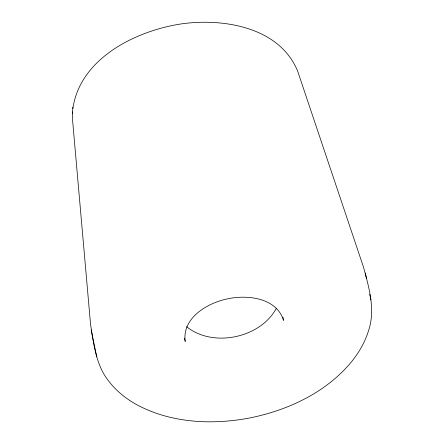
<?xml version="1.0" encoding="UTF-8"?>
<svg xmlns="http://www.w3.org/2000/svg" width="444" height="444" viewBox="0 0 444 444"><rect width="100%" height="100%" fill="white"/><g stroke="black" fill="none" stroke-linecap="round" stroke-linejoin="round"><path stroke-width="0.67" d="M72.344 113.359C76.546 60.095 134.31 31.008 181.307 23.904C223.31 17.899 279.787 27.084 297.719 71.34L363.614 267.482C368.992 287.734 375.58 309.684 368.603 330.458C364.602 343.628 357.226 355.55 348.102 365.784C322.289 394.477 285.381 411.1 247.963 418.309C211.044 424.997 171.068 422.904 137.424 405.061C123.937 397.785 111.938 387.373 103.963 374.198C95.244 359.03 93.19 341.203 90.537 324.203L72.4 118.148L72.466 111.938M72.738 108.53L72.855 107.126M276.318 308.364C260.362 338.1 212.77 348.052 186.524 326.629M282.85 317.049L283.55 320.385C276.568 297.68 247.219 294.489 227.295 298.901C207.415 302.98 181.935 317.959 185.215 341.447L184.515 338.117M91.153 329.925L96.77 356.871M369.763 294.3L370.923 299.922M365.312 272.977L366.472 278.599"/></g></svg>
